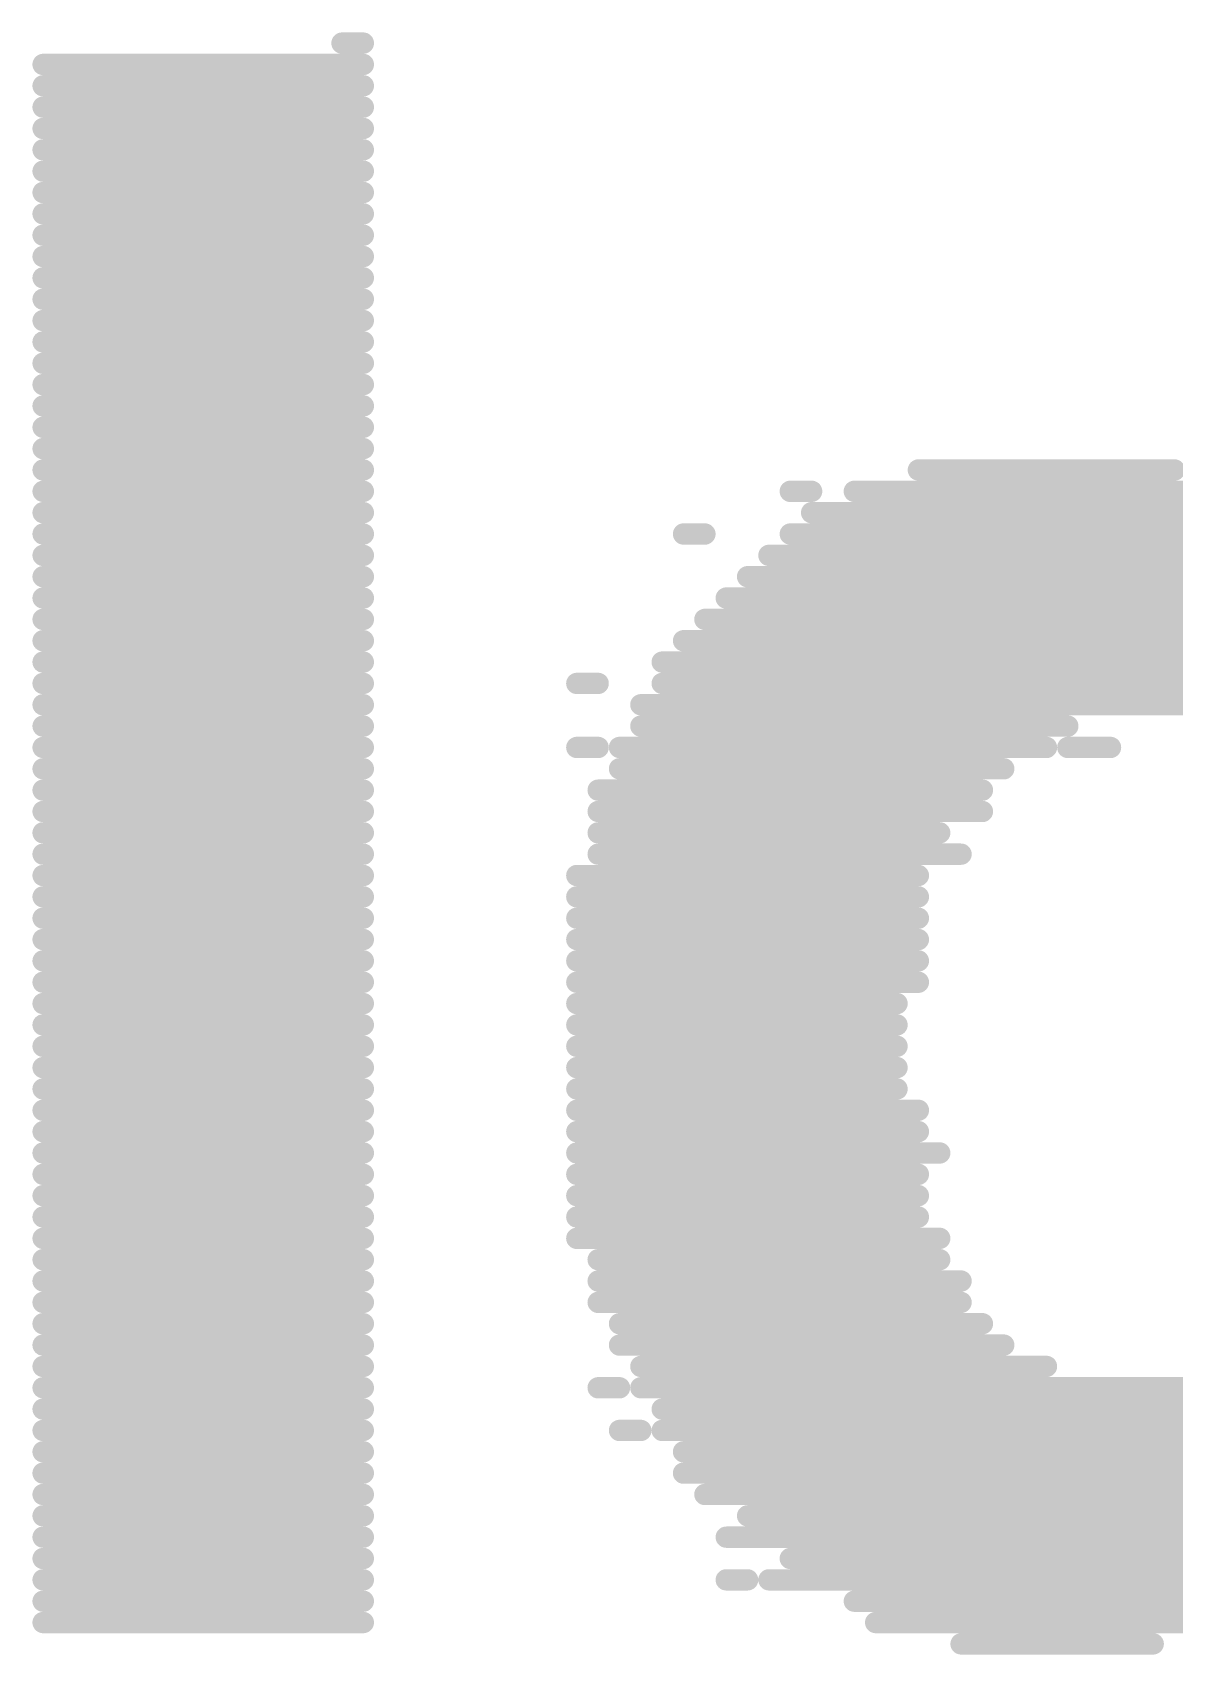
# Model space of a CAD drawing. Header units: inches. Extents: x -0.3 to 9.9, y -0.4 to 5.
# Drawn here: x 1.8095 to 1.863, y 1.3185 to 1.3945 of the extents above; entities that cross this region are included whole.
import ezdxf

# ---------------------------------------------------------------- set-up
doc = ezdxf.new("R2010")
doc.units = ezdxf.units.IN
doc.header["$MEASUREMENT"] = 0
doc.layers.add('Bottom Overlay', color=54, linetype='Continuous')

msp = doc.modelspace()

# ---------------------------------------------------------------- linework, layer by layer
at = {"layer": 'Bottom Overlay'}
for points in [[(1.824, 1.394, 0.001, 0.001, 0), (1.825, 1.394, 0.001, 0.001, 0)], [(1.81, 1.393, 0.001, 0.001, 0), (1.825, 1.393, 0.001, 0.001, 0)], [(1.81, 1.392, 0.001, 0.001, 0), (1.825, 1.392, 0.001, 0.001, 0)], [(1.81, 1.391, 0.001, 0.001, 0), (1.825, 1.391, 0.001, 0.001, 0)], [(1.81, 1.39, 0.001, 0.001, 0), (1.825, 1.39, 0.001, 0.001, 0)], [(1.81, 1.389, 0.001, 0.001, 0), (1.825, 1.389, 0.001, 0.001, 0)], [(1.81, 1.388, 0.001, 0.001, 0), (1.825, 1.388, 0.001, 0.001, 0)], [(1.81, 1.387, 0.001, 0.001, 0), (1.825, 1.387, 0.001, 0.001, 0)], [(1.81, 1.386, 0.001, 0.001, 0), (1.825, 1.386, 0.001, 0.001, 0)], [(1.81, 1.385, 0.001, 0.001, 0), (1.825, 1.385, 0.001, 0.001, 0)], [(1.81, 1.384, 0.001, 0.001, 0), (1.825, 1.384, 0.001, 0.001, 0)], [(1.81, 1.383, 0.001, 0.001, 0), (1.825, 1.383, 0.001, 0.001, 0)], [(1.81, 1.382, 0.001, 0.001, 0), (1.825, 1.382, 0.001, 0.001, 0)], [(1.81, 1.381, 0.001, 0.001, 0), (1.825, 1.381, 0.001, 0.001, 0)], [(1.81, 1.38, 0.001, 0.001, 0), (1.825, 1.38, 0.001, 0.001, 0)], [(1.81, 1.379, 0.001, 0.001, 0), (1.825, 1.379, 0.001, 0.001, 0)], [(1.81, 1.378, 0.001, 0.001, 0), (1.825, 1.378, 0.001, 0.001, 0)], [(1.81, 1.377, 0.001, 0.001, 0), (1.825, 1.377, 0.001, 0.001, 0)], [(1.81, 1.376, 0.001, 0.001, 0), (1.825, 1.376, 0.001, 0.001, 0)], [(1.81, 1.375, 0.001, 0.001, 0), (1.825, 1.375, 0.001, 0.001, 0)], [(1.81, 1.374, 0.001, 0.001, 0), (1.825, 1.374, 0.001, 0.001, 0)], [(1.851, 1.374, 0.001, 0.001, 0), (1.863, 1.374, 0.001, 0.001, 0)], [(1.81, 1.373, 0.001, 0.001, 0), (1.825, 1.373, 0.001, 0.001, 0)], [(1.845, 1.373, 0.001, 0.001, 0), (1.846, 1.373, 0.001, 0.001, 0)], [(1.848, 1.373, 0.001, 0.001, 0), (1.866, 1.373, 0.001, 0.001, 0)], [(1.81, 1.372, 0.001, 0.001, 0), (1.825, 1.372, 0.001, 0.001, 0)], [(1.846, 1.372, 0.001, 0.001, 0), (1.868, 1.372, 0.001, 0.001, 0)], [(1.81, 1.371, 0.001, 0.001, 0), (1.825, 1.371, 0.001, 0.001, 0)], [(1.84, 1.371, 0.001, 0.001, 0), (1.841, 1.371, 0.001, 0.001, 0)], [(1.845, 1.371, 0.001, 0.001, 0), (1.869, 1.371, 0.001, 0.001, 0)], [(1.81, 1.37, 0.001, 0.001, 0), (1.825, 1.37, 0.001, 0.001, 0)], [(1.844, 1.37, 0.001, 0.001, 0), (1.87, 1.37, 0.001, 0.001, 0)], [(1.81, 1.369, 0.001, 0.001, 0), (1.825, 1.369, 0.001, 0.001, 0)], [(1.843, 1.369, 0.001, 0.001, 0), (1.872, 1.369, 0.001, 0.001, 0)], [(1.81, 1.368, 0.001, 0.001, 0), (1.825, 1.368, 0.001, 0.001, 0)], [(1.842, 1.368, 0.001, 0.001, 0), (1.887, 1.368, 0.001, 0.001, 0)], [(1.81, 1.367, 0.001, 0.001, 0), (1.825, 1.367, 0.001, 0.001, 0)], [(1.841, 1.367, 0.001, 0.001, 0), (1.887, 1.367, 0.001, 0.001, 0)], [(1.81, 1.366, 0.001, 0.001, 0), (1.825, 1.366, 0.001, 0.001, 0)], [(1.84, 1.366, 0.001, 0.001, 0), (1.887, 1.366, 0.001, 0.001, 0)], [(1.81, 1.365, 0.001, 0.001, 0), (1.825, 1.365, 0.001, 0.001, 0)], [(1.839, 1.365, 0.001, 0.001, 0), (1.887, 1.365, 0.001, 0.001, 0)], [(1.81, 1.364, 0.001, 0.001, 0), (1.825, 1.364, 0.001, 0.001, 0)], [(1.835, 1.364, 0.001, 0.001, 0), (1.836, 1.364, 0.001, 0.001, 0)], [(1.839, 1.364, 0.001, 0.001, 0), (1.887, 1.364, 0.001, 0.001, 0)], [(1.81, 1.363, 0.001, 0.001, 0), (1.825, 1.363, 0.001, 0.001, 0)], [(1.838, 1.363, 0.001, 0.001, 0), (1.887, 1.363, 0.001, 0.001, 0)], [(1.81, 1.362, 0.001, 0.001, 0), (1.825, 1.362, 0.001, 0.001, 0)], [(1.838, 1.362, 0.001, 0.001, 0), (1.858, 1.362, 0.001, 0.001, 0)], [(1.81, 1.361, 0.001, 0.001, 0), (1.825, 1.361, 0.001, 0.001, 0)], [(1.835, 1.361, 0.001, 0.001, 0), (1.836, 1.361, 0.001, 0.001, 0)], [(1.837, 1.361, 0.001, 0.001, 0), (1.857, 1.361, 0.001, 0.001, 0)], [(1.858, 1.361, 0.001, 0.001, 0), (1.86, 1.361, 0.001, 0.001, 0)], [(1.81, 1.36, 0.001, 0.001, 0), (1.825, 1.36, 0.001, 0.001, 0)], [(1.837, 1.36, 0.001, 0.001, 0), (1.855, 1.36, 0.001, 0.001, 0)], [(1.81, 1.359, 0.001, 0.001, 0), (1.825, 1.359, 0.001, 0.001, 0)], [(1.836, 1.359, 0.001, 0.001, 0), (1.854, 1.359, 0.001, 0.001, 0)], [(1.81, 1.358, 0.001, 0.001, 0), (1.825, 1.358, 0.001, 0.001, 0)], [(1.836, 1.358, 0.001, 0.001, 0), (1.854, 1.358, 0.001, 0.001, 0)], [(1.81, 1.357, 0.001, 0.001, 0), (1.825, 1.357, 0.001, 0.001, 0)], [(1.836, 1.357, 0.001, 0.001, 0), (1.852, 1.357, 0.001, 0.001, 0)], [(1.81, 1.356, 0.001, 0.001, 0), (1.825, 1.356, 0.001, 0.001, 0)], [(1.836, 1.356, 0.001, 0.001, 0), (1.853, 1.356, 0.001, 0.001, 0)], [(1.81, 1.355, 0.001, 0.001, 0), (1.825, 1.355, 0.001, 0.001, 0)], [(1.835, 1.355, 0.001, 0.001, 0), (1.851, 1.355, 0.001, 0.001, 0)], [(1.81, 1.354, 0.001, 0.001, 0), (1.825, 1.354, 0.001, 0.001, 0)], [(1.835, 1.354, 0.001, 0.001, 0), (1.851, 1.354, 0.001, 0.001, 0)], [(1.81, 1.353, 0.001, 0.001, 0), (1.825, 1.353, 0.001, 0.001, 0)], [(1.835, 1.353, 0.001, 0.001, 0), (1.851, 1.353, 0.001, 0.001, 0)], [(1.81, 1.352, 0.001, 0.001, 0), (1.825, 1.352, 0.001, 0.001, 0)], [(1.835, 1.352, 0.001, 0.001, 0), (1.851, 1.352, 0.001, 0.001, 0)], [(1.81, 1.351, 0.001, 0.001, 0), (1.825, 1.351, 0.001, 0.001, 0)], [(1.835, 1.351, 0.001, 0.001, 0), (1.851, 1.351, 0.001, 0.001, 0)], [(1.81, 1.35, 0.001, 0.001, 0), (1.825, 1.35, 0.001, 0.001, 0)], [(1.835, 1.35, 0.001, 0.001, 0), (1.851, 1.35, 0.001, 0.001, 0)], [(1.81, 1.349, 0.001, 0.001, 0), (1.825, 1.349, 0.001, 0.001, 0)], [(1.835, 1.349, 0.001, 0.001, 0), (1.85, 1.349, 0.001, 0.001, 0)], [(1.81, 1.348, 0.001, 0.001, 0), (1.825, 1.348, 0.001, 0.001, 0)], [(1.835, 1.348, 0.001, 0.001, 0), (1.85, 1.348, 0.001, 0.001, 0)], [(1.81, 1.347, 0.001, 0.001, 0), (1.825, 1.347, 0.001, 0.001, 0)], [(1.835, 1.347, 0.001, 0.001, 0), (1.85, 1.347, 0.001, 0.001, 0)], [(1.81, 1.346, 0.001, 0.001, 0), (1.825, 1.346, 0.001, 0.001, 0)], [(1.835, 1.346, 0.001, 0.001, 0), (1.85, 1.346, 0.001, 0.001, 0)], [(1.81, 1.345, 0.001, 0.001, 0), (1.825, 1.345, 0.001, 0.001, 0)], [(1.835, 1.345, 0.001, 0.001, 0), (1.85, 1.345, 0.001, 0.001, 0)], [(1.81, 1.344, 0.001, 0.001, 0), (1.825, 1.344, 0.001, 0.001, 0)], [(1.835, 1.344, 0.001, 0.001, 0), (1.851, 1.344, 0.001, 0.001, 0)], [(1.81, 1.343, 0.001, 0.001, 0), (1.825, 1.343, 0.001, 0.001, 0)], [(1.835, 1.343, 0.001, 0.001, 0), (1.851, 1.343, 0.001, 0.001, 0)], [(1.81, 1.342, 0.001, 0.001, 0), (1.825, 1.342, 0.001, 0.001, 0)], [(1.835, 1.342, 0.001, 0.001, 0), (1.852, 1.342, 0.001, 0.001, 0)], [(1.81, 1.341, 0.001, 0.001, 0), (1.825, 1.341, 0.001, 0.001, 0)], [(1.835, 1.341, 0.001, 0.001, 0), (1.851, 1.341, 0.001, 0.001, 0)], [(1.81, 1.34, 0.001, 0.001, 0), (1.825, 1.34, 0.001, 0.001, 0)], [(1.835, 1.34, 0.001, 0.001, 0), (1.851, 1.34, 0.001, 0.001, 0)], [(1.81, 1.339, 0.001, 0.001, 0), (1.825, 1.339, 0.001, 0.001, 0)], [(1.835, 1.339, 0.001, 0.001, 0), (1.851, 1.339, 0.001, 0.001, 0)], [(1.81, 1.338, 0.001, 0.001, 0), (1.825, 1.338, 0.001, 0.001, 0)], [(1.835, 1.338, 0.001, 0.001, 0), (1.852, 1.338, 0.001, 0.001, 0)], [(1.81, 1.337, 0.001, 0.001, 0), (1.825, 1.337, 0.001, 0.001, 0)], [(1.836, 1.337, 0.001, 0.001, 0), (1.852, 1.337, 0.001, 0.001, 0)], [(1.81, 1.336, 0.001, 0.001, 0), (1.825, 1.336, 0.001, 0.001, 0)], [(1.836, 1.336, 0.001, 0.001, 0), (1.853, 1.336, 0.001, 0.001, 0)], [(1.81, 1.335, 0.001, 0.001, 0), (1.825, 1.335, 0.001, 0.001, 0)], [(1.836, 1.335, 0.001, 0.001, 0), (1.853, 1.335, 0.001, 0.001, 0)], [(1.81, 1.334, 0.001, 0.001, 0), (1.825, 1.334, 0.001, 0.001, 0)], [(1.837, 1.334, 0.001, 0.001, 0), (1.854, 1.334, 0.001, 0.001, 0)], [(1.81, 1.333, 0.001, 0.001, 0), (1.825, 1.333, 0.001, 0.001, 0)], [(1.837, 1.333, 0.001, 0.001, 0), (1.855, 1.333, 0.001, 0.001, 0)], [(1.81, 1.332, 0.001, 0.001, 0), (1.825, 1.332, 0.001, 0.001, 0)], [(1.838, 1.332, 0.001, 0.001, 0), (1.857, 1.332, 0.001, 0.001, 0)], [(1.81, 1.331, 0.001, 0.001, 0), (1.825, 1.331, 0.001, 0.001, 0)], [(1.836, 1.331, 0.001, 0.001, 0), (1.837, 1.331, 0.001, 0.001, 0)], [(1.838, 1.331, 0.001, 0.001, 0), (1.887, 1.331, 0.001, 0.001, 0)], [(1.81, 1.33, 0.001, 0.001, 0), (1.825, 1.33, 0.001, 0.001, 0)], [(1.839, 1.33, 0.001, 0.001, 0), (1.887, 1.33, 0.001, 0.001, 0)], [(1.81, 1.329, 0.001, 0.001, 0), (1.825, 1.329, 0.001, 0.001, 0)], [(1.837, 1.329, 0.001, 0.001, 0), (1.838, 1.329, 0.001, 0.001, 0)], [(1.839, 1.329, 0.001, 0.001, 0), (1.887, 1.329, 0.001, 0.001, 0)], [(1.81, 1.328, 0.001, 0.001, 0), (1.825, 1.328, 0.001, 0.001, 0)], [(1.84, 1.328, 0.001, 0.001, 0), (1.887, 1.328, 0.001, 0.001, 0)], [(1.81, 1.327, 0.001, 0.001, 0), (1.825, 1.327, 0.001, 0.001, 0)], [(1.84, 1.327, 0.001, 0.001, 0), (1.887, 1.327, 0.001, 0.001, 0)], [(1.81, 1.326, 0.001, 0.001, 0), (1.825, 1.326, 0.001, 0.001, 0)], [(1.841, 1.326, 0.001, 0.001, 0), (1.887, 1.326, 0.001, 0.001, 0)], [(1.81, 1.325, 0.001, 0.001, 0), (1.825, 1.325, 0.001, 0.001, 0)], [(1.843, 1.325, 0.001, 0.001, 0), (1.887, 1.325, 0.001, 0.001, 0)], [(1.81, 1.324, 0.001, 0.001, 0), (1.825, 1.324, 0.001, 0.001, 0)], [(1.842, 1.324, 0.001, 0.001, 0), (1.871, 1.324, 0.001, 0.001, 0)], [(1.81, 1.323, 0.001, 0.001, 0), (1.825, 1.323, 0.001, 0.001, 0)], [(1.845, 1.323, 0.001, 0.001, 0), (1.87, 1.323, 0.001, 0.001, 0)], [(1.81, 1.322, 0.001, 0.001, 0), (1.825, 1.322, 0.001, 0.001, 0)], [(1.842, 1.322, 0.001, 0.001, 0), (1.843, 1.322, 0.001, 0.001, 0)], [(1.844, 1.322, 0.001, 0.001, 0), (1.868, 1.322, 0.001, 0.001, 0)], [(1.81, 1.321, 0.001, 0.001, 0), (1.825, 1.321, 0.001, 0.001, 0)], [(1.848, 1.321, 0.001, 0.001, 0), (1.867, 1.321, 0.001, 0.001, 0)], [(1.81, 1.32, 0.001, 0.001, 0), (1.825, 1.32, 0.001, 0.001, 0)], [(1.849, 1.32, 0.001, 0.001, 0), (1.865, 1.32, 0.001, 0.001, 0)], [(1.853, 1.319, 0.001, 0.001, 0), (1.862, 1.319, 0.001, 0.001, 0)]]:
    msp.add_lwpolyline(points, format="xyseb", dxfattribs=at)
for points in [[(1.82375, 1.394, 0.0005, 0.0005, 1), (1.82425, 1.394, 0.0005, 0.0005, 1)], [(1.82475, 1.394, 0.0005, 0.0005, 1), (1.82525, 1.394, 0.0005, 0.0005, 1)], [(1.80975, 1.393, 0.0005, 0.0005, 1), (1.81025, 1.393, 0.0005, 0.0005, 1)], [(1.82475, 1.393, 0.0005, 0.0005, 1), (1.82525, 1.393, 0.0005, 0.0005, 1)], [(1.80975, 1.392, 0.0005, 0.0005, 1), (1.81025, 1.392, 0.0005, 0.0005, 1)], [(1.82475, 1.392, 0.0005, 0.0005, 1), (1.82525, 1.392, 0.0005, 0.0005, 1)], [(1.80975, 1.391, 0.0005, 0.0005, 1), (1.81025, 1.391, 0.0005, 0.0005, 1)], [(1.82475, 1.391, 0.0005, 0.0005, 1), (1.82525, 1.391, 0.0005, 0.0005, 1)], [(1.80975, 1.39, 0.0005, 0.0005, 1), (1.81025, 1.39, 0.0005, 0.0005, 1)], [(1.82475, 1.39, 0.0005, 0.0005, 1), (1.82525, 1.39, 0.0005, 0.0005, 1)], [(1.80975, 1.389, 0.0005, 0.0005, 1), (1.81025, 1.389, 0.0005, 0.0005, 1)], [(1.82475, 1.389, 0.0005, 0.0005, 1), (1.82525, 1.389, 0.0005, 0.0005, 1)], [(1.80975, 1.388, 0.0005, 0.0005, 1), (1.81025, 1.388, 0.0005, 0.0005, 1)], [(1.82475, 1.388, 0.0005, 0.0005, 1), (1.82525, 1.388, 0.0005, 0.0005, 1)], [(1.80975, 1.387, 0.0005, 0.0005, 1), (1.81025, 1.387, 0.0005, 0.0005, 1)], [(1.82475, 1.387, 0.0005, 0.0005, 1), (1.82525, 1.387, 0.0005, 0.0005, 1)], [(1.80975, 1.386, 0.0005, 0.0005, 1), (1.81025, 1.386, 0.0005, 0.0005, 1)], [(1.82475, 1.386, 0.0005, 0.0005, 1), (1.82525, 1.386, 0.0005, 0.0005, 1)], [(1.80975, 1.385, 0.0005, 0.0005, 1), (1.81025, 1.385, 0.0005, 0.0005, 1)], [(1.82475, 1.385, 0.0005, 0.0005, 1), (1.82525, 1.385, 0.0005, 0.0005, 1)], [(1.80975, 1.384, 0.0005, 0.0005, 1), (1.81025, 1.384, 0.0005, 0.0005, 1)], [(1.82475, 1.384, 0.0005, 0.0005, 1), (1.82525, 1.384, 0.0005, 0.0005, 1)], [(1.80975, 1.383, 0.0005, 0.0005, 1), (1.81025, 1.383, 0.0005, 0.0005, 1)], [(1.82475, 1.383, 0.0005, 0.0005, 1), (1.82525, 1.383, 0.0005, 0.0005, 1)], [(1.80975, 1.382, 0.0005, 0.0005, 1), (1.81025, 1.382, 0.0005, 0.0005, 1)], [(1.82475, 1.382, 0.0005, 0.0005, 1), (1.82525, 1.382, 0.0005, 0.0005, 1)], [(1.80975, 1.381, 0.0005, 0.0005, 1), (1.81025, 1.381, 0.0005, 0.0005, 1)], [(1.82475, 1.381, 0.0005, 0.0005, 1), (1.82525, 1.381, 0.0005, 0.0005, 1)], [(1.80975, 1.38, 0.0005, 0.0005, 1), (1.81025, 1.38, 0.0005, 0.0005, 1)], [(1.82475, 1.38, 0.0005, 0.0005, 1), (1.82525, 1.38, 0.0005, 0.0005, 1)], [(1.80975, 1.379, 0.0005, 0.0005, 1), (1.81025, 1.379, 0.0005, 0.0005, 1)], [(1.82475, 1.379, 0.0005, 0.0005, 1), (1.82525, 1.379, 0.0005, 0.0005, 1)], [(1.80975, 1.378, 0.0005, 0.0005, 1), (1.81025, 1.378, 0.0005, 0.0005, 1)], [(1.82475, 1.378, 0.0005, 0.0005, 1), (1.82525, 1.378, 0.0005, 0.0005, 1)], [(1.80975, 1.377, 0.0005, 0.0005, 1), (1.81025, 1.377, 0.0005, 0.0005, 1)], [(1.82475, 1.377, 0.0005, 0.0005, 1), (1.82525, 1.377, 0.0005, 0.0005, 1)], [(1.80975, 1.376, 0.0005, 0.0005, 1), (1.81025, 1.376, 0.0005, 0.0005, 1)], [(1.82475, 1.376, 0.0005, 0.0005, 1), (1.82525, 1.376, 0.0005, 0.0005, 1)], [(1.80975, 1.375, 0.0005, 0.0005, 1), (1.81025, 1.375, 0.0005, 0.0005, 1)], [(1.82475, 1.375, 0.0005, 0.0005, 1), (1.82525, 1.375, 0.0005, 0.0005, 1)], [(1.80975, 1.374, 0.0005, 0.0005, 1), (1.81025, 1.374, 0.0005, 0.0005, 1)], [(1.82475, 1.374, 0.0005, 0.0005, 1), (1.82525, 1.374, 0.0005, 0.0005, 1)], [(1.85075, 1.374, 0.0005, 0.0005, 1), (1.85125, 1.374, 0.0005, 0.0005, 1)], [(1.86275, 1.374, 0.0005, 0.0005, 1), (1.86325, 1.374, 0.0005, 0.0005, 1)], [(1.80975, 1.373, 0.0005, 0.0005, 1), (1.81025, 1.373, 0.0005, 0.0005, 1)], [(1.82475, 1.373, 0.0005, 0.0005, 1), (1.82525, 1.373, 0.0005, 0.0005, 1)], [(1.84475, 1.373, 0.0005, 0.0005, 1), (1.84525, 1.373, 0.0005, 0.0005, 1)], [(1.84575, 1.373, 0.0005, 0.0005, 1), (1.84625, 1.373, 0.0005, 0.0005, 1)], [(1.84775, 1.373, 0.0005, 0.0005, 1), (1.84825, 1.373, 0.0005, 0.0005, 1)], [(1.80975, 1.372, 0.0005, 0.0005, 1), (1.81025, 1.372, 0.0005, 0.0005, 1)], [(1.82475, 1.372, 0.0005, 0.0005, 1), (1.82525, 1.372, 0.0005, 0.0005, 1)], [(1.84575, 1.372, 0.0005, 0.0005, 1), (1.84625, 1.372, 0.0005, 0.0005, 1)], [(1.80975, 1.371, 0.0005, 0.0005, 1), (1.81025, 1.371, 0.0005, 0.0005, 1)], [(1.82475, 1.371, 0.0005, 0.0005, 1), (1.82525, 1.371, 0.0005, 0.0005, 1)], [(1.83975, 1.371, 0.0005, 0.0005, 1), (1.84025, 1.371, 0.0005, 0.0005, 1)], [(1.84075, 1.371, 0.0005, 0.0005, 1), (1.84125, 1.371, 0.0005, 0.0005, 1)], [(1.84475, 1.371, 0.0005, 0.0005, 1), (1.84525, 1.371, 0.0005, 0.0005, 1)], [(1.80975, 1.37, 0.0005, 0.0005, 1), (1.81025, 1.37, 0.0005, 0.0005, 1)], [(1.82475, 1.37, 0.0005, 0.0005, 1), (1.82525, 1.37, 0.0005, 0.0005, 1)], [(1.84375, 1.37, 0.0005, 0.0005, 1), (1.84425, 1.37, 0.0005, 0.0005, 1)], [(1.80975, 1.369, 0.0005, 0.0005, 1), (1.81025, 1.369, 0.0005, 0.0005, 1)], [(1.82475, 1.369, 0.0005, 0.0005, 1), (1.82525, 1.369, 0.0005, 0.0005, 1)], [(1.84275, 1.369, 0.0005, 0.0005, 1), (1.84325, 1.369, 0.0005, 0.0005, 1)], [(1.80975, 1.368, 0.0005, 0.0005, 1), (1.81025, 1.368, 0.0005, 0.0005, 1)], [(1.82475, 1.368, 0.0005, 0.0005, 1), (1.82525, 1.368, 0.0005, 0.0005, 1)], [(1.84175, 1.368, 0.0005, 0.0005, 1), (1.84225, 1.368, 0.0005, 0.0005, 1)], [(1.80975, 1.367, 0.0005, 0.0005, 1), (1.81025, 1.367, 0.0005, 0.0005, 1)], [(1.82475, 1.367, 0.0005, 0.0005, 1), (1.82525, 1.367, 0.0005, 0.0005, 1)], [(1.84075, 1.367, 0.0005, 0.0005, 1), (1.84125, 1.367, 0.0005, 0.0005, 1)], [(1.80975, 1.366, 0.0005, 0.0005, 1), (1.81025, 1.366, 0.0005, 0.0005, 1)], [(1.82475, 1.366, 0.0005, 0.0005, 1), (1.82525, 1.366, 0.0005, 0.0005, 1)], [(1.83975, 1.366, 0.0005, 0.0005, 1), (1.84025, 1.366, 0.0005, 0.0005, 1)], [(1.80975, 1.365, 0.0005, 0.0005, 1), (1.81025, 1.365, 0.0005, 0.0005, 1)], [(1.82475, 1.365, 0.0005, 0.0005, 1), (1.82525, 1.365, 0.0005, 0.0005, 1)], [(1.83875, 1.365, 0.0005, 0.0005, 1), (1.83925, 1.365, 0.0005, 0.0005, 1)], [(1.80975, 1.364, 0.0005, 0.0005, 1), (1.81025, 1.364, 0.0005, 0.0005, 1)], [(1.82475, 1.364, 0.0005, 0.0005, 1), (1.82525, 1.364, 0.0005, 0.0005, 1)], [(1.83475, 1.364, 0.0005, 0.0005, 1), (1.83525, 1.364, 0.0005, 0.0005, 1)], [(1.83575, 1.364, 0.0005, 0.0005, 1), (1.83625, 1.364, 0.0005, 0.0005, 1)], [(1.83875, 1.364, 0.0005, 0.0005, 1), (1.83925, 1.364, 0.0005, 0.0005, 1)], [(1.80975, 1.363, 0.0005, 0.0005, 1), (1.81025, 1.363, 0.0005, 0.0005, 1)], [(1.82475, 1.363, 0.0005, 0.0005, 1), (1.82525, 1.363, 0.0005, 0.0005, 1)], [(1.83775, 1.363, 0.0005, 0.0005, 1), (1.83825, 1.363, 0.0005, 0.0005, 1)], [(1.80975, 1.362, 0.0005, 0.0005, 1), (1.81025, 1.362, 0.0005, 0.0005, 1)], [(1.82475, 1.362, 0.0005, 0.0005, 1), (1.82525, 1.362, 0.0005, 0.0005, 1)], [(1.83775, 1.362, 0.0005, 0.0005, 1), (1.83825, 1.362, 0.0005, 0.0005, 1)], [(1.85775, 1.362, 0.0005, 0.0005, 1), (1.85825, 1.362, 0.0005, 0.0005, 1)], [(1.80975, 1.361, 0.0005, 0.0005, 1), (1.81025, 1.361, 0.0005, 0.0005, 1)], [(1.82475, 1.361, 0.0005, 0.0005, 1), (1.82525, 1.361, 0.0005, 0.0005, 1)], [(1.83475, 1.361, 0.0005, 0.0005, 1), (1.83525, 1.361, 0.0005, 0.0005, 1)], [(1.83575, 1.361, 0.0005, 0.0005, 1), (1.83625, 1.361, 0.0005, 0.0005, 1)], [(1.83675, 1.361, 0.0005, 0.0005, 1), (1.83725, 1.361, 0.0005, 0.0005, 1)], [(1.85675, 1.361, 0.0005, 0.0005, 1), (1.85725, 1.361, 0.0005, 0.0005, 1)], [(1.85775, 1.361, 0.0005, 0.0005, 1), (1.85825, 1.361, 0.0005, 0.0005, 1)], [(1.85975, 1.361, 0.0005, 0.0005, 1), (1.86025, 1.361, 0.0005, 0.0005, 1)], [(1.80975, 1.36, 0.0005, 0.0005, 1), (1.81025, 1.36, 0.0005, 0.0005, 1)], [(1.82475, 1.36, 0.0005, 0.0005, 1), (1.82525, 1.36, 0.0005, 0.0005, 1)], [(1.83675, 1.36, 0.0005, 0.0005, 1), (1.83725, 1.36, 0.0005, 0.0005, 1)], [(1.85475, 1.36, 0.0005, 0.0005, 1), (1.85525, 1.36, 0.0005, 0.0005, 1)], [(1.80975, 1.359, 0.0005, 0.0005, 1), (1.81025, 1.359, 0.0005, 0.0005, 1)], [(1.82475, 1.359, 0.0005, 0.0005, 1), (1.82525, 1.359, 0.0005, 0.0005, 1)], [(1.83575, 1.359, 0.0005, 0.0005, 1), (1.83625, 1.359, 0.0005, 0.0005, 1)], [(1.85375, 1.359, 0.0005, 0.0005, 1), (1.85425, 1.359, 0.0005, 0.0005, 1)], [(1.80975, 1.358, 0.0005, 0.0005, 1), (1.81025, 1.358, 0.0005, 0.0005, 1)], [(1.82475, 1.358, 0.0005, 0.0005, 1), (1.82525, 1.358, 0.0005, 0.0005, 1)], [(1.83575, 1.358, 0.0005, 0.0005, 1), (1.83625, 1.358, 0.0005, 0.0005, 1)], [(1.85375, 1.358, 0.0005, 0.0005, 1), (1.85425, 1.358, 0.0005, 0.0005, 1)], [(1.80975, 1.357, 0.0005, 0.0005, 1), (1.81025, 1.357, 0.0005, 0.0005, 1)], [(1.82475, 1.357, 0.0005, 0.0005, 1), (1.82525, 1.357, 0.0005, 0.0005, 1)], [(1.83575, 1.357, 0.0005, 0.0005, 1), (1.83625, 1.357, 0.0005, 0.0005, 1)], [(1.85175, 1.357, 0.0005, 0.0005, 1), (1.85225, 1.357, 0.0005, 0.0005, 1)], [(1.80975, 1.356, 0.0005, 0.0005, 1), (1.81025, 1.356, 0.0005, 0.0005, 1)], [(1.82475, 1.356, 0.0005, 0.0005, 1), (1.82525, 1.356, 0.0005, 0.0005, 1)], [(1.83575, 1.356, 0.0005, 0.0005, 1), (1.83625, 1.356, 0.0005, 0.0005, 1)], [(1.85275, 1.356, 0.0005, 0.0005, 1), (1.85325, 1.356, 0.0005, 0.0005, 1)], [(1.80975, 1.355, 0.0005, 0.0005, 1), (1.81025, 1.355, 0.0005, 0.0005, 1)], [(1.82475, 1.355, 0.0005, 0.0005, 1), (1.82525, 1.355, 0.0005, 0.0005, 1)], [(1.83475, 1.355, 0.0005, 0.0005, 1), (1.83525, 1.355, 0.0005, 0.0005, 1)], [(1.85075, 1.355, 0.0005, 0.0005, 1), (1.85125, 1.355, 0.0005, 0.0005, 1)], [(1.80975, 1.354, 0.0005, 0.0005, 1), (1.81025, 1.354, 0.0005, 0.0005, 1)], [(1.82475, 1.354, 0.0005, 0.0005, 1), (1.82525, 1.354, 0.0005, 0.0005, 1)], [(1.83475, 1.354, 0.0005, 0.0005, 1), (1.83525, 1.354, 0.0005, 0.0005, 1)], [(1.85075, 1.354, 0.0005, 0.0005, 1), (1.85125, 1.354, 0.0005, 0.0005, 1)], [(1.80975, 1.353, 0.0005, 0.0005, 1), (1.81025, 1.353, 0.0005, 0.0005, 1)], [(1.82475, 1.353, 0.0005, 0.0005, 1), (1.82525, 1.353, 0.0005, 0.0005, 1)], [(1.83475, 1.353, 0.0005, 0.0005, 1), (1.83525, 1.353, 0.0005, 0.0005, 1)], [(1.85075, 1.353, 0.0005, 0.0005, 1), (1.85125, 1.353, 0.0005, 0.0005, 1)], [(1.80975, 1.352, 0.0005, 0.0005, 1), (1.81025, 1.352, 0.0005, 0.0005, 1)], [(1.82475, 1.352, 0.0005, 0.0005, 1), (1.82525, 1.352, 0.0005, 0.0005, 1)], [(1.83475, 1.352, 0.0005, 0.0005, 1), (1.83525, 1.352, 0.0005, 0.0005, 1)], [(1.85075, 1.352, 0.0005, 0.0005, 1), (1.85125, 1.352, 0.0005, 0.0005, 1)], [(1.80975, 1.351, 0.0005, 0.0005, 1), (1.81025, 1.351, 0.0005, 0.0005, 1)], [(1.82475, 1.351, 0.0005, 0.0005, 1), (1.82525, 1.351, 0.0005, 0.0005, 1)], [(1.83475, 1.351, 0.0005, 0.0005, 1), (1.83525, 1.351, 0.0005, 0.0005, 1)], [(1.85075, 1.351, 0.0005, 0.0005, 1), (1.85125, 1.351, 0.0005, 0.0005, 1)], [(1.80975, 1.35, 0.0005, 0.0005, 1), (1.81025, 1.35, 0.0005, 0.0005, 1)], [(1.82475, 1.35, 0.0005, 0.0005, 1), (1.82525, 1.35, 0.0005, 0.0005, 1)], [(1.83475, 1.35, 0.0005, 0.0005, 1), (1.83525, 1.35, 0.0005, 0.0005, 1)], [(1.85075, 1.35, 0.0005, 0.0005, 1), (1.85125, 1.35, 0.0005, 0.0005, 1)], [(1.80975, 1.349, 0.0005, 0.0005, 1), (1.81025, 1.349, 0.0005, 0.0005, 1)], [(1.82475, 1.349, 0.0005, 0.0005, 1), (1.82525, 1.349, 0.0005, 0.0005, 1)], [(1.83475, 1.349, 0.0005, 0.0005, 1), (1.83525, 1.349, 0.0005, 0.0005, 1)], [(1.84975, 1.349, 0.0005, 0.0005, 1), (1.85025, 1.349, 0.0005, 0.0005, 1)], [(1.80975, 1.348, 0.0005, 0.0005, 1), (1.81025, 1.348, 0.0005, 0.0005, 1)], [(1.82475, 1.348, 0.0005, 0.0005, 1), (1.82525, 1.348, 0.0005, 0.0005, 1)], [(1.83475, 1.348, 0.0005, 0.0005, 1), (1.83525, 1.348, 0.0005, 0.0005, 1)], [(1.84975, 1.348, 0.0005, 0.0005, 1), (1.85025, 1.348, 0.0005, 0.0005, 1)], [(1.80975, 1.347, 0.0005, 0.0005, 1), (1.81025, 1.347, 0.0005, 0.0005, 1)], [(1.82475, 1.347, 0.0005, 0.0005, 1), (1.82525, 1.347, 0.0005, 0.0005, 1)], [(1.83475, 1.347, 0.0005, 0.0005, 1), (1.83525, 1.347, 0.0005, 0.0005, 1)], [(1.84975, 1.347, 0.0005, 0.0005, 1), (1.85025, 1.347, 0.0005, 0.0005, 1)], [(1.80975, 1.346, 0.0005, 0.0005, 1), (1.81025, 1.346, 0.0005, 0.0005, 1)], [(1.82475, 1.346, 0.0005, 0.0005, 1), (1.82525, 1.346, 0.0005, 0.0005, 1)], [(1.83475, 1.346, 0.0005, 0.0005, 1), (1.83525, 1.346, 0.0005, 0.0005, 1)], [(1.84975, 1.346, 0.0005, 0.0005, 1), (1.85025, 1.346, 0.0005, 0.0005, 1)], [(1.80975, 1.345, 0.0005, 0.0005, 1), (1.81025, 1.345, 0.0005, 0.0005, 1)], [(1.82475, 1.345, 0.0005, 0.0005, 1), (1.82525, 1.345, 0.0005, 0.0005, 1)], [(1.83475, 1.345, 0.0005, 0.0005, 1), (1.83525, 1.345, 0.0005, 0.0005, 1)], [(1.84975, 1.345, 0.0005, 0.0005, 1), (1.85025, 1.345, 0.0005, 0.0005, 1)], [(1.80975, 1.344, 0.0005, 0.0005, 1), (1.81025, 1.344, 0.0005, 0.0005, 1)], [(1.82475, 1.344, 0.0005, 0.0005, 1), (1.82525, 1.344, 0.0005, 0.0005, 1)], [(1.83475, 1.344, 0.0005, 0.0005, 1), (1.83525, 1.344, 0.0005, 0.0005, 1)], [(1.85075, 1.344, 0.0005, 0.0005, 1), (1.85125, 1.344, 0.0005, 0.0005, 1)], [(1.80975, 1.343, 0.0005, 0.0005, 1), (1.81025, 1.343, 0.0005, 0.0005, 1)], [(1.82475, 1.343, 0.0005, 0.0005, 1), (1.82525, 1.343, 0.0005, 0.0005, 1)], [(1.83475, 1.343, 0.0005, 0.0005, 1), (1.83525, 1.343, 0.0005, 0.0005, 1)], [(1.85075, 1.343, 0.0005, 0.0005, 1), (1.85125, 1.343, 0.0005, 0.0005, 1)], [(1.80975, 1.342, 0.0005, 0.0005, 1), (1.81025, 1.342, 0.0005, 0.0005, 1)], [(1.82475, 1.342, 0.0005, 0.0005, 1), (1.82525, 1.342, 0.0005, 0.0005, 1)], [(1.83475, 1.342, 0.0005, 0.0005, 1), (1.83525, 1.342, 0.0005, 0.0005, 1)], [(1.85175, 1.342, 0.0005, 0.0005, 1), (1.85225, 1.342, 0.0005, 0.0005, 1)], [(1.80975, 1.341, 0.0005, 0.0005, 1), (1.81025, 1.341, 0.0005, 0.0005, 1)], [(1.82475, 1.341, 0.0005, 0.0005, 1), (1.82525, 1.341, 0.0005, 0.0005, 1)], [(1.83475, 1.341, 0.0005, 0.0005, 1), (1.83525, 1.341, 0.0005, 0.0005, 1)], [(1.85075, 1.341, 0.0005, 0.0005, 1), (1.85125, 1.341, 0.0005, 0.0005, 1)], [(1.80975, 1.34, 0.0005, 0.0005, 1), (1.81025, 1.34, 0.0005, 0.0005, 1)], [(1.82475, 1.34, 0.0005, 0.0005, 1), (1.82525, 1.34, 0.0005, 0.0005, 1)], [(1.83475, 1.34, 0.0005, 0.0005, 1), (1.83525, 1.34, 0.0005, 0.0005, 1)], [(1.85075, 1.34, 0.0005, 0.0005, 1), (1.85125, 1.34, 0.0005, 0.0005, 1)], [(1.80975, 1.339, 0.0005, 0.0005, 1), (1.81025, 1.339, 0.0005, 0.0005, 1)], [(1.82475, 1.339, 0.0005, 0.0005, 1), (1.82525, 1.339, 0.0005, 0.0005, 1)], [(1.83475, 1.339, 0.0005, 0.0005, 1), (1.83525, 1.339, 0.0005, 0.0005, 1)], [(1.85075, 1.339, 0.0005, 0.0005, 1), (1.85125, 1.339, 0.0005, 0.0005, 1)], [(1.80975, 1.338, 0.0005, 0.0005, 1), (1.81025, 1.338, 0.0005, 0.0005, 1)], [(1.82475, 1.338, 0.0005, 0.0005, 1), (1.82525, 1.338, 0.0005, 0.0005, 1)], [(1.83475, 1.338, 0.0005, 0.0005, 1), (1.83525, 1.338, 0.0005, 0.0005, 1)], [(1.85175, 1.338, 0.0005, 0.0005, 1), (1.85225, 1.338, 0.0005, 0.0005, 1)], [(1.80975, 1.337, 0.0005, 0.0005, 1), (1.81025, 1.337, 0.0005, 0.0005, 1)], [(1.82475, 1.337, 0.0005, 0.0005, 1), (1.82525, 1.337, 0.0005, 0.0005, 1)], [(1.83575, 1.337, 0.0005, 0.0005, 1), (1.83625, 1.337, 0.0005, 0.0005, 1)], [(1.85175, 1.337, 0.0005, 0.0005, 1), (1.85225, 1.337, 0.0005, 0.0005, 1)], [(1.80975, 1.336, 0.0005, 0.0005, 1), (1.81025, 1.336, 0.0005, 0.0005, 1)], [(1.82475, 1.336, 0.0005, 0.0005, 1), (1.82525, 1.336, 0.0005, 0.0005, 1)], [(1.83575, 1.336, 0.0005, 0.0005, 1), (1.83625, 1.336, 0.0005, 0.0005, 1)], [(1.85275, 1.336, 0.0005, 0.0005, 1), (1.85325, 1.336, 0.0005, 0.0005, 1)], [(1.80975, 1.335, 0.0005, 0.0005, 1), (1.81025, 1.335, 0.0005, 0.0005, 1)], [(1.82475, 1.335, 0.0005, 0.0005, 1), (1.82525, 1.335, 0.0005, 0.0005, 1)], [(1.83575, 1.335, 0.0005, 0.0005, 1), (1.83625, 1.335, 0.0005, 0.0005, 1)], [(1.85275, 1.335, 0.0005, 0.0005, 1), (1.85325, 1.335, 0.0005, 0.0005, 1)], [(1.80975, 1.334, 0.0005, 0.0005, 1), (1.81025, 1.334, 0.0005, 0.0005, 1)], [(1.82475, 1.334, 0.0005, 0.0005, 1), (1.82525, 1.334, 0.0005, 0.0005, 1)], [(1.83675, 1.334, 0.0005, 0.0005, 1), (1.83725, 1.334, 0.0005, 0.0005, 1)], [(1.85375, 1.334, 0.0005, 0.0005, 1), (1.85425, 1.334, 0.0005, 0.0005, 1)], [(1.80975, 1.333, 0.0005, 0.0005, 1), (1.81025, 1.333, 0.0005, 0.0005, 1)], [(1.82475, 1.333, 0.0005, 0.0005, 1), (1.82525, 1.333, 0.0005, 0.0005, 1)], [(1.83675, 1.333, 0.0005, 0.0005, 1), (1.83725, 1.333, 0.0005, 0.0005, 1)], [(1.85475, 1.333, 0.0005, 0.0005, 1), (1.85525, 1.333, 0.0005, 0.0005, 1)], [(1.80975, 1.332, 0.0005, 0.0005, 1), (1.81025, 1.332, 0.0005, 0.0005, 1)], [(1.82475, 1.332, 0.0005, 0.0005, 1), (1.82525, 1.332, 0.0005, 0.0005, 1)], [(1.83775, 1.332, 0.0005, 0.0005, 1), (1.83825, 1.332, 0.0005, 0.0005, 1)], [(1.85675, 1.332, 0.0005, 0.0005, 1), (1.85725, 1.332, 0.0005, 0.0005, 1)], [(1.80975, 1.331, 0.0005, 0.0005, 1), (1.81025, 1.331, 0.0005, 0.0005, 1)], [(1.82475, 1.331, 0.0005, 0.0005, 1), (1.82525, 1.331, 0.0005, 0.0005, 1)], [(1.83575, 1.331, 0.0005, 0.0005, 1), (1.83625, 1.331, 0.0005, 0.0005, 1)], [(1.83675, 1.331, 0.0005, 0.0005, 1), (1.83725, 1.331, 0.0005, 0.0005, 1)], [(1.83775, 1.331, 0.0005, 0.0005, 1), (1.83825, 1.331, 0.0005, 0.0005, 1)], [(1.80975, 1.33, 0.0005, 0.0005, 1), (1.81025, 1.33, 0.0005, 0.0005, 1)], [(1.82475, 1.33, 0.0005, 0.0005, 1), (1.82525, 1.33, 0.0005, 0.0005, 1)], [(1.83875, 1.33, 0.0005, 0.0005, 1), (1.83925, 1.33, 0.0005, 0.0005, 1)], [(1.80975, 1.329, 0.0005, 0.0005, 1), (1.81025, 1.329, 0.0005, 0.0005, 1)], [(1.82475, 1.329, 0.0005, 0.0005, 1), (1.82525, 1.329, 0.0005, 0.0005, 1)], [(1.83675, 1.329, 0.0005, 0.0005, 1), (1.83725, 1.329, 0.0005, 0.0005, 1)], [(1.83775, 1.329, 0.0005, 0.0005, 1), (1.83825, 1.329, 0.0005, 0.0005, 1)], [(1.83875, 1.329, 0.0005, 0.0005, 1), (1.83925, 1.329, 0.0005, 0.0005, 1)], [(1.80975, 1.328, 0.0005, 0.0005, 1), (1.81025, 1.328, 0.0005, 0.0005, 1)], [(1.82475, 1.328, 0.0005, 0.0005, 1), (1.82525, 1.328, 0.0005, 0.0005, 1)], [(1.83975, 1.328, 0.0005, 0.0005, 1), (1.84025, 1.328, 0.0005, 0.0005, 1)], [(1.80975, 1.327, 0.0005, 0.0005, 1), (1.81025, 1.327, 0.0005, 0.0005, 1)], [(1.82475, 1.327, 0.0005, 0.0005, 1), (1.82525, 1.327, 0.0005, 0.0005, 1)], [(1.83975, 1.327, 0.0005, 0.0005, 1), (1.84025, 1.327, 0.0005, 0.0005, 1)], [(1.80975, 1.326, 0.0005, 0.0005, 1), (1.81025, 1.326, 0.0005, 0.0005, 1)], [(1.82475, 1.326, 0.0005, 0.0005, 1), (1.82525, 1.326, 0.0005, 0.0005, 1)], [(1.84075, 1.326, 0.0005, 0.0005, 1), (1.84125, 1.326, 0.0005, 0.0005, 1)], [(1.80975, 1.325, 0.0005, 0.0005, 1), (1.81025, 1.325, 0.0005, 0.0005, 1)], [(1.82475, 1.325, 0.0005, 0.0005, 1), (1.82525, 1.325, 0.0005, 0.0005, 1)], [(1.84275, 1.325, 0.0005, 0.0005, 1), (1.84325, 1.325, 0.0005, 0.0005, 1)], [(1.80975, 1.324, 0.0005, 0.0005, 1), (1.81025, 1.324, 0.0005, 0.0005, 1)], [(1.82475, 1.324, 0.0005, 0.0005, 1), (1.82525, 1.324, 0.0005, 0.0005, 1)], [(1.84175, 1.324, 0.0005, 0.0005, 1), (1.84225, 1.324, 0.0005, 0.0005, 1)], [(1.80975, 1.323, 0.0005, 0.0005, 1), (1.81025, 1.323, 0.0005, 0.0005, 1)], [(1.82475, 1.323, 0.0005, 0.0005, 1), (1.82525, 1.323, 0.0005, 0.0005, 1)], [(1.84475, 1.323, 0.0005, 0.0005, 1), (1.84525, 1.323, 0.0005, 0.0005, 1)], [(1.80975, 1.322, 0.0005, 0.0005, 1), (1.81025, 1.322, 0.0005, 0.0005, 1)], [(1.82475, 1.322, 0.0005, 0.0005, 1), (1.82525, 1.322, 0.0005, 0.0005, 1)], [(1.84175, 1.322, 0.0005, 0.0005, 1), (1.84225, 1.322, 0.0005, 0.0005, 1)], [(1.84275, 1.322, 0.0005, 0.0005, 1), (1.84325, 1.322, 0.0005, 0.0005, 1)], [(1.84375, 1.322, 0.0005, 0.0005, 1), (1.84425, 1.322, 0.0005, 0.0005, 1)], [(1.80975, 1.321, 0.0005, 0.0005, 1), (1.81025, 1.321, 0.0005, 0.0005, 1)], [(1.82475, 1.321, 0.0005, 0.0005, 1), (1.82525, 1.321, 0.0005, 0.0005, 1)], [(1.84775, 1.321, 0.0005, 0.0005, 1), (1.84825, 1.321, 0.0005, 0.0005, 1)], [(1.80975, 1.32, 0.0005, 0.0005, 1), (1.81025, 1.32, 0.0005, 0.0005, 1)], [(1.82475, 1.32, 0.0005, 0.0005, 1), (1.82525, 1.32, 0.0005, 0.0005, 1)], [(1.84875, 1.32, 0.0005, 0.0005, 1), (1.84925, 1.32, 0.0005, 0.0005, 1)], [(1.85275, 1.319, 0.0005, 0.0005, 1), (1.85325, 1.319, 0.0005, 0.0005, 1)], [(1.86175, 1.319, 0.0005, 0.0005, 1), (1.86225, 1.319, 0.0005, 0.0005, 1)]]:
    msp.add_lwpolyline(points, format="xyseb", close=True, dxfattribs=at)

doc.saveas('drawing.dxf')
